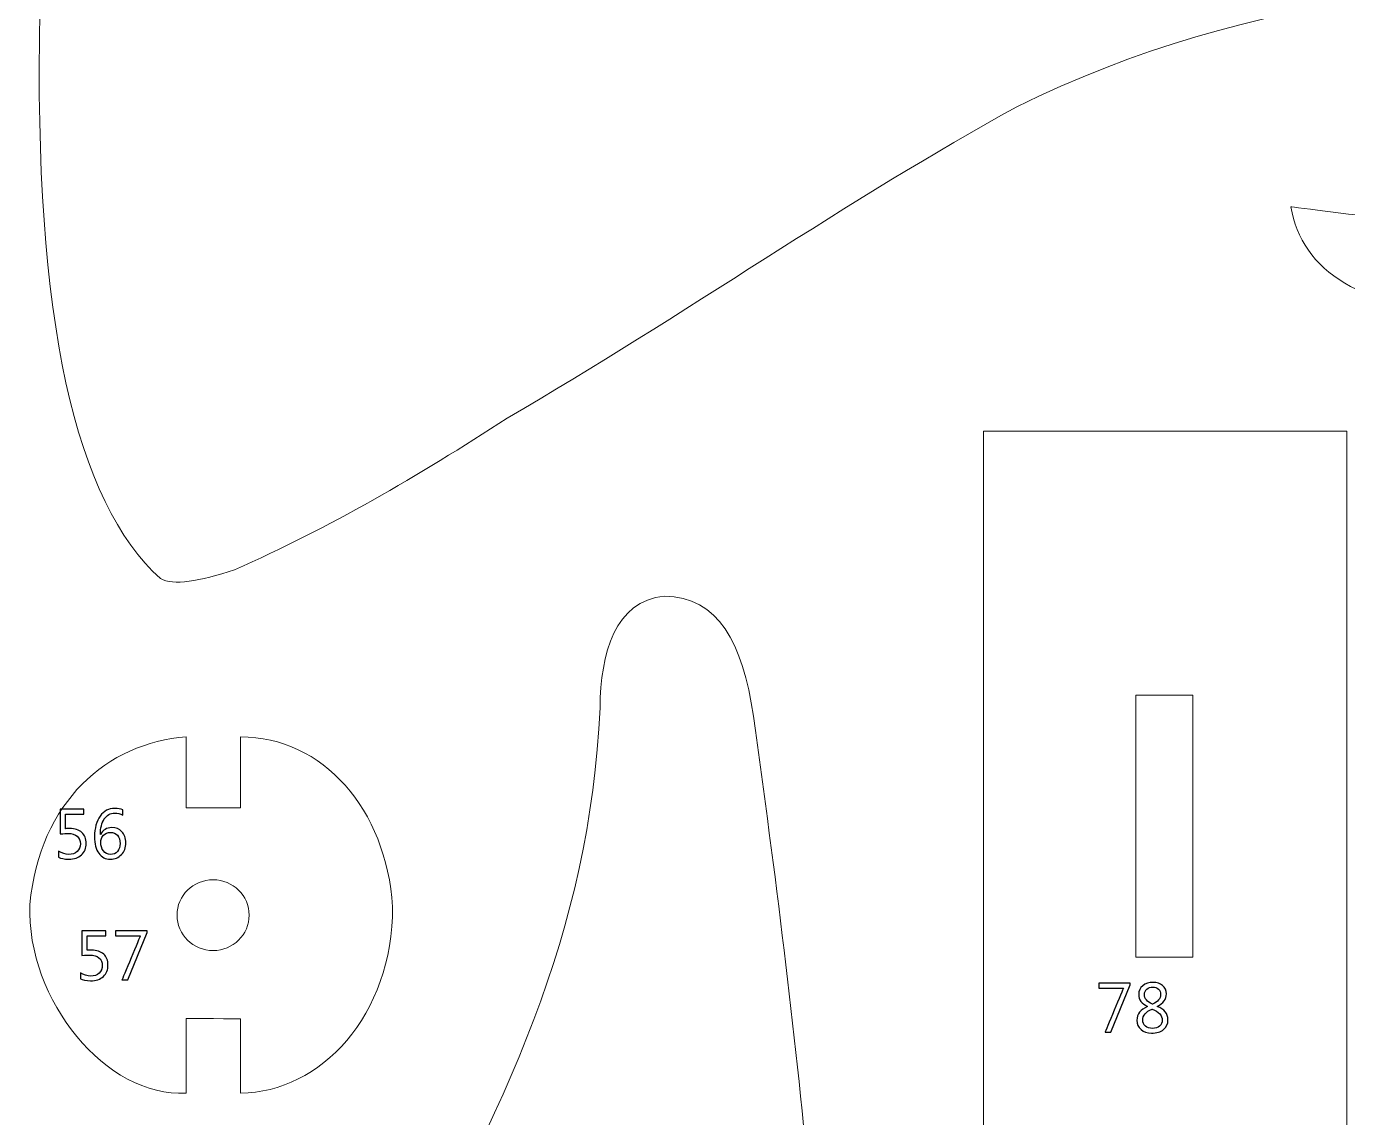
# Model space of a CAD drawing. Header units: centimetres. Extents: x -494 to 505, y -672 to 577.
# Drawn here: x -488.9 to -286.3, y 114.1 to 281.4 of the extents above; entities that cross this region are included whole.
import ezdxf

# ---------------------------------------------------------------- set-up
doc = ezdxf.new("R2010")
doc.units = ezdxf.units.CM
doc.header["$MEASUREMENT"] = 0
doc.layers.add('Camada 1', color=7, linetype='Continuous')
doc.layers.add('Camada 2', color=10, linetype='Continuous')

msp = doc.modelspace()

# ---------------------------------------------------------------- linework, layer by layer
at = {"layer": 'Camada 1', "lineweight": 9}
for points in [[(-342.13165, -23.380192), (-286.404558, -23.380192), (-286.404558, 219.357448), (-342.13165, 219.357448), (-342.13165, -23.380192)], [(-318.739774, 138.703304), (-310.027066, 138.703304), (-310.027066, 178.859688), (-318.739774, 178.859688), (-318.739774, 138.703304)]]:
    msp.add_lwpolyline(points, close=True, dxfattribs=at)
msp.add_ellipse((-460.282036, 145.14322), major_axis=(5.532882, 0), ratio=0.9803975577, dxfattribs=at)
for points, knots in [([(288.960814, 353.67214), (288.960814, 353.67214), (306.821586, 353.757484), (306.821586, 353.757484), (306.821586, 353.757484), (306.821586, 353.757484), (306.803806, 326.357488), (306.803806, 326.357488), (306.803806, 326.357488), (306.803806, 326.357488), (315.147198, 326.356472), (315.147198, 326.356472), (315.147198, 326.356472), (315.147198, 326.356472), (315.160914, 353.57562), (315.160914, 353.57562), (315.160914, 353.57562), (315.160914, 353.57562), (341.611458, 353.57562), (341.611458, 353.57562), (341.611458, 353.57562), (341.611458, 353.57562), (341.611458, 326.355964), (341.611458, 326.355964), (341.611458, 326.355964), (341.611458, 326.355964), (349.923862, 326.357996), (349.923862, 326.357996), (349.923862, 326.357996), (349.923862, 326.357996), (349.92691, 353.617276), (349.92691, 353.617276), (349.92691, 353.617276), (349.92691, 353.617276), (376.460766, 353.605592), (376.460766, 353.605592), (376.460766, 353.605592), (376.460766, 353.605592), (376.395234, 326.36714), (376.395234, 326.36714), (376.395234, 326.36714), (376.395234, 326.36714), (384.838194, 326.357488), (384.838194, 326.357488), (384.838194, 326.357488), (384.838194, 326.357488), (384.869182, 353.677728), (384.869182, 353.677728), (384.869182, 353.677728), (384.869182, 353.677728), (411.304994, 353.702112), (411.304994, 353.702112), (411.304994, 353.702112), (411.304994, 353.702112), (411.304994, 326.35952), (411.304994, 326.35952), (411.304994, 326.35952), (411.304994, 326.35952), (419.585902, 326.365108), (419.585902, 326.365108), (419.585902, 326.365108), (419.585902, 326.365108), (419.720522, 353.670108), (419.720522, 353.670108), (419.720522, 353.670108), (419.720522, 353.670108), (446.437766, 353.618292), (446.437766, 353.618292), (446.437766, 353.618292), (446.437766, 353.618292), (446.52311, 326.358504), (446.52311, 326.358504), (446.52311, 326.358504), (446.52311, 326.358504), (454.750678, 326.360536), (454.750678, 326.360536), (454.750678, 326.360536), (454.750678, 326.360536), (454.791826, 353.618292), (454.791826, 353.618292), (454.791826, 353.618292), (454.791826, 353.618292), (489.229146, 353.633024), (489.229146, 353.633024), (489.229146, 353.633024), (489.229146, 353.633024), (489.287566, 342.489536), (489.287566, 342.489536), (489.287566, 342.489536), (489.287566, 342.489536), (481.005134, 342.497156), (481.005134, 342.497156), (481.005134, 342.497156), (481.005134, 342.497156), (481.005642, 309.723028), (481.005642, 309.723028), (481.005642, 309.723028), (481.005642, 309.723028), (489.285534, 309.728616), (489.285534, 309.728616), (489.285534, 309.728616), (489.285534, 309.728616), (489.28401, 298.680632), (489.28401, 298.680632), (489.28401, 298.680632), (489.28401, 298.680632), (280.265378, 298.67606), (280.265378, 298.67606), (280.265378, 298.67606), (280.265378, 298.67606), (280.256742, 315.430408), (280.256742, 315.430408), (280.256742, 315.430408), (280.256742, 315.430408), (252.19279, 315.430408), (252.19279, 315.430408), (252.19279, 315.430408), (247.88749, 315.334904), (245.91899, 310.748172), (245.883938, 302.43526), (245.883938, 302.43526), (246.230902, 288.837116), (238.245142, 283.140404), (231.76103, 283.8704), (231.76103, 283.8704), (231.76103, 283.8704), (235.595922, 314.865512), (235.595922, 314.865512), (235.595922, 314.865512), (235.595922, 314.865512), (227.385626, 315.718444), (227.385626, 315.718444), (227.385626, 315.718444), (227.385626, 315.718444), (224.653602, 295.469056), (224.653602, 295.469056), (224.653602, 295.469056), (224.653602, 295.469056), (5.72135, 295.22674), (5.72135, 295.22674), (5.72135, 295.22674), (5.72135, 295.22674), (5.716778, 279.167844), (5.716778, 279.167844), (5.716778, 279.167844), (5.716778, 279.167844), (-2.628138, 279.165304), (-2.628138, 279.165304), (-2.628138, 279.165304), (-2.628138, 279.165304), (-2.98577, 224.0915), (-2.98577, 224.0915), (-2.98577, 224.0915), (-2.98577, 224.0915), (-88.789002, 214.483696), (-88.789002, 214.483696), (-88.789002, 214.483696), (-88.789002, 214.483696), (-160.134554, 214.52332), (-160.134554, 214.52332), (-160.134554, 214.52332), (-163.876482, 213.130384), (-165.443662, 209.995516), (-164.388038, 204.757528), (-164.388038, 204.757528), (-164.388038, 204.757528), (-161.889694, 196.939916), (-161.889694, 196.939916), (-161.889694, 196.939916), (-159.55137, 189.6237), (-158.882842, 185.430668), (-164.745162, 183.003444), (-164.745162, 183.003444), (-164.745162, 183.003444), (-175.274478, 179.070508), (-175.274478, 179.070508), (-175.274478, 179.070508), (-189.770766, 172.492416), (-191.904366, 158.459424), (-185.580274, 139.325096), (-185.580274, 139.325096), (-182.29707, 128.78308), (-186.260486, 121.438924), (-192.412366, 123.689364), (-192.412366, 123.689364), (-192.412366, 123.689364), (-261.359142, 146.906996), (-261.359142, 146.906996), (-261.359142, 146.906996), (-259.768086, 152.90292), (-257.854958, 158.898844), (-255.620774, 164.893752), (-255.620774, 164.893752), (-255.620774, 164.893752), (-235.993178, 156.483304), (-235.993178, 156.483304), (-235.993178, 156.483304), (-235.993178, 156.483304), (-233.24947, 164.39388), (-233.24947, 164.39388), (-233.24947, 164.39388), (-233.24947, 164.39388), (-252.959362, 172.804328), (-252.959362, 172.804328), (-252.959362, 172.804328), (-249.96013, 179.295044), (-246.799354, 185.623708), (-243.478558, 191.789812), (-243.478558, 191.789812), (-243.478558, 191.789812), (-223.85147, 181.048152), (-223.85147, 181.048152), (-223.85147, 181.048152), (-223.85147, 181.048152), (-219.526358, 188.126116), (-219.526358, 188.126116), (-219.526358, 188.126116), (-219.526358, 188.126116), (-238.904526, 198.951596), (-238.904526, 198.951596), (-238.904526, 198.951596), (-235.729018, 204.52842), (-232.421938, 209.843116), (-228.924866, 214.772748), (-228.924866, 214.772748), (-228.924866, 214.772748), (-210.96097, 202.698604), (-210.96097, 202.698604), (-210.96097, 202.698604), (-210.96097, 202.698604), (-206.469742, 209.526632), (-206.469742, 209.526632), (-206.469742, 209.526632), (-206.469742, 209.526632), (-224.18421, 221.600776), (-224.18421, 221.600776), (-224.18421, 221.600776), (-220.36151, 226.60102), (-216.750138, 231.702356), (-213.372446, 236.922564), (-213.372446, 236.922564), (-213.372446, 236.922564), (-194.826382, 225.348292), (-194.826382, 225.348292), (-194.826382, 225.348292), (-194.826382, 225.348292), (-191.25057, 232.592372), (-191.25057, 232.592372), (-191.25057, 232.592372), (-191.25057, 232.592372), (-209.380582, 244.333776), (-209.380582, 244.333776), (-209.380582, 244.333776), (-202.259946, 261.027672), (-207.195166, 274.737068), (-227.065078, 282.88488), (-227.065078, 282.88488), (-261.775194, 290.706048), (-301.116238, 286.78124), (-337.022694, 269.0622), (-337.022694, 269.0622), (-362.833158, 254.920496), (-388.11327, 237.066328), (-415.161222, 221.333568), (-415.161222, 221.333568), (-428.876714, 212.451696), (-442.468254, 204.489812), (-456.981306, 198.090028), (-456.981306, 198.090028), (-462.47939, 196.298312), (-466.306662, 195.61048), (-468.373206, 196.760592), (-468.373206, 196.760592), (-481.297234, 208.35874), (-487.891074, 236.208316), (-486.846118, 283.671264), (-486.846118, 283.671264), (-484.055166, 323.948552), (-477.369886, 350.249236), (-465.985606, 359.680256), (-465.985606, 359.680256), (-455.591418, 363.607604), (-416.449002, 364.2106), (-357.647494, 359.764076), (-357.647494, 359.764076), (-317.62573, 356.62108), (-277.81377, 352.853244), (-238.131858, 348.694756), (-238.131858, 348.694756), (-214.866474, 346.01658), (-195.551298, 366.45342), (-178.214274, 397.942308), (-178.214274, 397.942308), (-183.909462, 398.922748), (-187.93587, 403.347936), (-188.438282, 412.292292), (-188.438282, 412.292292), (-188.327538, 422.884092), (-183.723026, 428.164752), (-174.94631, 428.932848), (-174.94631, 428.932848), (-171.28617, 428.963836), (-167.626538, 428.92218), (-163.96843, 428.50308), (-163.96843, 428.50308), (-159.001206, 427.909736), (-156.690822, 430.099216), (-156.854398, 436.178452), (-156.854398, 436.178452), (-156.854398, 436.178452), (-156.778198, 448.203828), (-156.778198, 448.203828), (-156.778198, 448.203828), (-156.778198, 448.203828), (-147.700746, 448.20332), (-147.700746, 448.20332), (-147.700746, 448.20332), (-147.700746, 448.20332), (-147.697698, 465.516468), (-147.697698, 465.516468), (-147.697698, 465.516468), (-147.697698, 465.516468), (-132.459222, 465.506816), (-132.459222, 465.506816), (-132.459222, 465.506816), (-132.459222, 465.506816), (-117.536722, 483.837996), (-117.536722, 483.837996), (-117.536722, 483.837996), (-117.536722, 483.837996), (-45.491654, 483.825804), (-45.491654, 483.825804), (-45.491654, 483.825804), (-45.491654, 483.825804), (-45.47489, 454.015348), (-45.47489, 454.015348), (-45.47489, 454.015348), (-45.47489, 454.015348), (-36.796218, 454.018396), (-36.796218, 454.018396), (-36.796218, 454.018396), (-36.796218, 454.018396), (-36.920678, 434.287168), (-36.920678, 434.287168), (-36.920678, 434.287168), (-37.163502, 430.041812), (-40.062658, 428.173896), (-44.477686, 427.461172), (-44.477686, 427.461172), (-44.477686, 427.461172), (-58.86831, 427.45914), (-58.86831, 427.45914), (-58.86831, 427.45914), (-58.86831, 427.45914), (-58.872882, 414.921192), (-58.872882, 414.921192), (-58.872882, 414.921192), (-58.872882, 414.921192), (-43.79849, 414.921192), (-43.79849, 414.921192), (-43.79849, 414.921192), (-24.761698, 414.171384), (-13.673582, 411.255972), (-8.36295, 404.78964), (-8.36295, 404.78964), (-4.952238, 400.746468), (-2.86385, 396.261336), (-2.70891, 391.1346), (-2.70891, 391.1346), (-2.70891, 391.1346), (-2.534666, 366.474248), (-2.534666, 366.474248), (-2.534666, 366.474248), (-2.534666, 366.474248), (5.877814, 366.480344), (5.877814, 366.480344), (5.877814, 366.480344), (5.877814, 366.480344), (5.90169, 347.073728), (5.90169, 347.073728), (5.90169, 347.073728), (5.90169, 347.073728), (233.39171, 347.06814), (233.39171, 347.06814), (233.39171, 347.06814), (233.39171, 347.06814), (233.356658, 357.819452), (233.356658, 357.819452), (233.356658, 357.819452), (238.909098, 375.214388), (244.365526, 393.373356), (250.012962, 410.004768), (250.012962, 410.004768), (252.496066, 417.378896), (256.725674, 421.44188), (262.677402, 421.235124), (262.677402, 421.235124), (270.499078, 420.488872), (274.919186, 415.631376), (277.312882, 408.136344), (277.312882, 408.136344), (281.81935, 390.775952), (285.049722, 371.798088), (288.960814, 353.67214)], [0, 0, 0, 0, 0.0098039216, 0.0098039216, 0.0098039216, 0.0098039316, 0.0196078431, 0.0196078431, 0.0196078431, 0.0196078531, 0.0294117647, 0.0294117647, 0.0294117647, 0.0294117747, 0.0392156863, 0.0392156863, 0.0392156863, 0.0392156963, 0.0490196078, 0.0490196078, 0.0490196078, 0.0490196178, 0.0588235294, 0.0588235294, 0.0588235294, 0.0588235394, 0.068627451, 0.068627451, 0.068627451, 0.068627461, 0.0784313725, 0.0784313725, 0.0784313725, 0.0784313825, 0.0882352941, 0.0882352941, 0.0882352941, 0.0882353041, 0.0980392157, 0.0980392157, 0.0980392157, 0.0980392257, 0.1078431373, 0.1078431373, 0.1078431373, 0.1078431473, 0.1176470588, 0.1176470588, 0.1176470588, 0.1176470688, 0.1274509804, 0.1274509804, 0.1274509804, 0.1274509904, 0.137254902, 0.137254902, 0.137254902, 0.137254912, 0.1470588235, 0.1470588235, 0.1470588235, 0.1470588335, 0.1568627451, 0.1568627451, 0.1568627451, 0.1568627551, 0.1666666667, 0.1666666667, 0.1666666667, 0.1666666767, 0.1764705882, 0.1764705882, 0.1764705882, 0.1764705982, 0.1862745098, 0.1862745098, 0.1862745098, 0.1862745198, 0.1960784314, 0.1960784314, 0.1960784314, 0.1960784414, 0.2058823529, 0.2058823529, 0.2058823529, 0.2058823629, 0.2156862745, 0.2156862745, 0.2156862745, 0.2156862845, 0.2254901961, 0.2254901961, 0.2254901961, 0.2254902061, 0.2352941176, 0.2352941176, 0.2352941176, 0.2352941276, 0.2450980392, 0.2450980392, 0.2450980392, 0.2450980492, 0.2549019608, 0.2549019608, 0.2549019608, 0.2549019708, 0.2647058824, 0.2647058824, 0.2647058824, 0.2647058924, 0.2745098039, 0.2745098039, 0.2745098039, 0.2745098139, 0.2843137255, 0.2843137255, 0.2843137255, 0.2843137355, 0.2941176471, 0.2941176471, 0.2941176471, 0.2941176571, 0.3039215686, 0.3039215686, 0.3039215686, 0.3039215786, 0.3137254902, 0.3137254902, 0.3137254902, 0.3137255002, 0.3235294118, 0.3235294118, 0.3235294118, 0.3235294218, 0.3333333333, 0.3333333333, 0.3333333333, 0.3333333433, 0.3431372549, 0.3431372549, 0.3431372549, 0.3431372649, 0.3529411765, 0.3529411765, 0.3529411765, 0.3529411865, 0.362745098, 0.362745098, 0.362745098, 0.362745108, 0.3725490196, 0.3725490196, 0.3725490196, 0.3725490296, 0.3823529412, 0.3823529412, 0.3823529412, 0.3823529512, 0.3921568627, 0.3921568627, 0.3921568627, 0.3921568727, 0.4019607843, 0.4019607843, 0.4019607843, 0.4019607943, 0.4117647059, 0.4117647059, 0.4117647059, 0.4117647159, 0.4215686275, 0.4215686275, 0.4215686275, 0.4215686375, 0.431372549, 0.431372549, 0.431372549, 0.431372559, 0.4411764706, 0.4411764706, 0.4411764706, 0.4411764806, 0.4509803922, 0.4509803922, 0.4509803922, 0.4509804022, 0.4607843137, 0.4607843137, 0.4607843137, 0.4607843237, 0.4705882353, 0.4705882353, 0.4705882353, 0.4705882453, 0.4803921569, 0.4803921569, 0.4803921569, 0.4803921669, 0.4901960784, 0.4901960784, 0.4901960784, 0.4901960884, 0.5, 0.5, 0.5, 0.50000001, 0.5098039216, 0.5098039216, 0.5098039216, 0.5098039316, 0.5196078431, 0.5196078431, 0.5196078431, 0.5196078531, 0.5294117647, 0.5294117647, 0.5294117647, 0.5294117747, 0.5392156863, 0.5392156863, 0.5392156863, 0.5392156963, 0.5490196078, 0.5490196078, 0.5490196078, 0.5490196178, 0.5588235294, 0.5588235294, 0.5588235294, 0.5588235394, 0.568627451, 0.568627451, 0.568627451, 0.568627461, 0.5784313725, 0.5784313725, 0.5784313725, 0.5784313825, 0.5882352941, 0.5882352941, 0.5882352941, 0.5882353041, 0.5980392157, 0.5980392157, 0.5980392157, 0.5980392257, 0.6078431373, 0.6078431373, 0.6078431373, 0.6078431473, 0.6176470588, 0.6176470588, 0.6176470588, 0.6176470688, 0.6274509804, 0.6274509804, 0.6274509804, 0.6274509904, 0.637254902, 0.637254902, 0.637254902, 0.637254912, 0.6470588235, 0.6470588235, 0.6470588235, 0.6470588335, 0.6568627451, 0.6568627451, 0.6568627451, 0.6568627551, 0.6666666667, 0.6666666667, 0.6666666667, 0.6666666767, 0.6764705882, 0.6764705882, 0.6764705882, 0.6764705982, 0.6862745098, 0.6862745098, 0.6862745098, 0.6862745198, 0.6960784314, 0.6960784314, 0.6960784314, 0.6960784414, 0.7058823529, 0.7058823529, 0.7058823529, 0.7058823629, 0.7156862745, 0.7156862745, 0.7156862745, 0.7156862845, 0.7254901961, 0.7254901961, 0.7254901961, 0.7254902061, 0.7352941176, 0.7352941176, 0.7352941176, 0.7352941276, 0.7450980392, 0.7450980392, 0.7450980392, 0.7450980492, 0.7549019608, 0.7549019608, 0.7549019608, 0.7549019708, 0.7647058824, 0.7647058824, 0.7647058824, 0.7647058924, 0.7745098039, 0.7745098039, 0.7745098039, 0.7745098139, 0.7843137255, 0.7843137255, 0.7843137255, 0.7843137355, 0.7941176471, 0.7941176471, 0.7941176471, 0.7941176571, 0.8039215686, 0.8039215686, 0.8039215686, 0.8039215786, 0.8137254902, 0.8137254902, 0.8137254902, 0.8137255002, 0.8235294118, 0.8235294118, 0.8235294118, 0.8235294218, 0.8333333333, 0.8333333333, 0.8333333333, 0.8333333433, 0.8431372549, 0.8431372549, 0.8431372549, 0.8431372649, 0.8529411765, 0.8529411765, 0.8529411765, 0.8529411865, 0.862745098, 0.862745098, 0.862745098, 0.862745108, 0.8725490196, 0.8725490196, 0.8725490196, 0.8725490296, 0.8823529412, 0.8823529412, 0.8823529412, 0.8823529512, 0.8921568627, 0.8921568627, 0.8921568627, 0.8921568727, 0.9019607843, 0.9019607843, 0.9019607843, 0.9019607943, 0.9117647059, 0.9117647059, 0.9117647059, 0.9117647159, 0.9215686275, 0.9215686275, 0.9215686275, 0.9215686375, 0.931372549, 0.931372549, 0.931372549, 0.931372559, 0.9411764706, 0.9411764706, 0.9411764706, 0.9411764806, 0.9509803922, 0.9509803922, 0.9509803922, 0.9509804022, 0.9607843137, 0.9607843137, 0.9607843137, 0.9607843237, 0.9705882353, 0.9705882353, 0.9705882353, 0.9705882453, 0.9803921569, 0.9803921569, 0.9803921569, 0.9803921669, 1, 1, 1, 1]), ([(-281.922474, 266.33932), (-281.922474, 266.33932), (-271.083278, 266.33678), (-271.083278, 266.33678), (-271.083278, 266.33678), (-271.083278, 266.33678), (-271.10817, 252.309376), (-271.10817, 252.309376), (-271.10817, 252.309376), (-271.10817, 252.309376), (-263.14273, 252.312932), (-263.14273, 252.312932), (-263.14273, 252.312932), (-263.14273, 252.312932), (-263.07161, 266.333224), (-263.07161, 266.333224), (-263.07161, 266.333224), (-263.07161, 266.333224), (-252.103382, 266.338304), (-252.103382, 266.338304), (-252.103382, 266.338304), (-252.103382, 266.338304), (-252.10135, 252.24232), (-252.10135, 252.24232), (-252.10135, 252.24232), (-252.10135, 252.24232), (-239.156494, 253.676404), (-239.156494, 253.676404), (-239.156494, 253.676404), (-241.156998, 243.630196), (-249.897646, 238.538512), (-266.517374, 237.447836), (-266.517374, 237.447836), (-284.127702, 237.772448), (-293.293546, 243.907564), (-294.987726, 253.744476), (-294.987726, 253.744476), (-294.987726, 253.744476), (-282.026106, 252.097032), (-282.026106, 252.097032), (-282.026106, 252.097032), (-282.026106, 252.097032), (-281.922474, 266.33932), (-281.922474, 266.33932)], [0, 0, 0, 0, 0.0833333333, 0.0833333333, 0.0833333333, 0.0833333433, 0.1666666667, 0.1666666667, 0.1666666667, 0.1666666767, 0.25, 0.25, 0.25, 0.25000001, 0.3333333333, 0.3333333333, 0.3333333333, 0.3333333433, 0.4166666667, 0.4166666667, 0.4166666667, 0.4166666767, 0.5, 0.5, 0.5, 0.50000001, 0.5833333333, 0.5833333333, 0.5833333333, 0.5833333433, 0.6666666667, 0.6666666667, 0.6666666667, 0.6666666767, 0.75, 0.75, 0.75, 0.75000001, 0.8333333333, 0.8333333333, 0.8333333333, 0.8333333433, 1, 1, 1, 1]), ([(-375.038874, -18.126456), (-366.879886, -11.270996), (-364.130844, 7.17677), (-364.243366, 32.010096), (-364.243366, 32.010096), (-365.637064, 80.15351), (-370.674646, 127.775208), (-377.417838, 175.67021), (-377.417838, 175.67021), (-379.074426, 186.823858), (-382.767332, 193.991484), (-391.100056, 194.059302), (-391.100056, 194.059302), (-398.60855, 193.300096), (-400.861022, 185.308748), (-400.937984, 176.91608), (-400.937984, 176.91608), (-402.53666, 142.439644), (-415.26714, 115.7732), (-434.32476, 81.664302), (-434.32476, 81.664302), (-450.6468, 50.915316), (-476.623634, 19.492722), (-486.78719, -6.661404), (-486.78719, -6.661404), (-486.78719, -6.661404), (-488.035092, -11.559794), (-488.035092, -11.559794), (-488.035092, -11.559794), (-488.789472, -15.55496), (-488.239562, -18.569686), (-485.650286, -18.614898), (-485.650286, -18.614898), (-455.035666, -27.2034), (-398.055338, -23.353268), (-375.038874, -18.126456)], [0, 0, 0, 0, 0.1, 0.1, 0.1, 0.10000001, 0.2, 0.2, 0.2, 0.20000001, 0.3, 0.3, 0.3, 0.30000001, 0.4, 0.4, 0.4, 0.40000001, 0.5, 0.5, 0.5, 0.50000001, 0.6, 0.6, 0.6, 0.60000001, 0.7, 0.7, 0.7, 0.70000001, 0.8, 0.8, 0.8, 0.80000001, 1, 1, 1, 1]), ([(-464.415378, 172.478192), (-464.415378, 172.478192), (-464.424522, 161.58718), (-464.424522, 161.58718), (-464.424522, 161.58718), (-464.424522, 161.58718), (-456.067922, 161.585656), (-456.067922, 161.585656), (-456.067922, 161.585656), (-456.067922, 161.585656), (-456.058778, 172.486828), (-456.058778, 172.486828), (-456.058778, 172.486828), (-443.448186, 172.434504), (-433.714398, 161.42716), (-432.758342, 146.439128), (-432.758342, 146.439128), (-432.679094, 129.800096), (-443.804294, 117.967252), (-456.069954, 117.846348), (-456.069954, 117.846348), (-456.069954, 117.846348), (-456.067414, 129.270252), (-456.067414, 129.270252), (-456.067414, 129.270252), (-456.067414, 129.270252), (-464.420458, 129.274316), (-464.420458, 129.274316), (-464.420458, 129.274316), (-464.420458, 129.274316), (-464.424014, 117.857016), (-464.424014, 117.857016), (-464.424014, 117.857016), (-476.656146, 117.196616), (-488.915202, 131.994148), (-488.386374, 146.791172), (-488.386374, 146.791172), (-486.892346, 162.597592), (-476.49003, 171.564808), (-464.415378, 172.478192)], [0, 0, 0, 0, 0.0909090909, 0.0909090909, 0.0909090909, 0.0909091009, 0.1818181818, 0.1818181818, 0.1818181818, 0.1818181918, 0.2727272727, 0.2727272727, 0.2727272727, 0.2727272827, 0.3636363636, 0.3636363636, 0.3636363636, 0.3636363736, 0.4545454545, 0.4545454545, 0.4545454545, 0.4545454645, 0.5454545455, 0.5454545455, 0.5454545455, 0.5454545555, 0.6363636364, 0.6363636364, 0.6363636364, 0.6363636464, 0.7272727273, 0.7272727273, 0.7272727273, 0.7272727373, 0.8181818182, 0.8181818182, 0.8181818182, 0.8181818282, 1, 1, 1, 1])]:
    msp.add_open_spline(points, degree=3, knots=knots, dxfattribs=at)
at = {"layer": 'Camada 2'}
for points, knots in [([(-483.977696, 154.036776), (-483.977696, 154.036776), (-483.977696, 154.950668), (-483.977696, 154.950668), (-483.977696, 154.950668), (-483.463346, 154.613864), (-482.940106, 154.445208), (-482.407976, 154.445208), (-482.407976, 154.445208), (-481.875592, 154.445208), (-481.447348, 154.59583), (-481.121212, 154.89682), (-481.121212, 154.89682), (-480.7966, 155.196286), (-480.633532, 155.595828), (-480.633532, 156.092398), (-480.633532, 156.092398), (-480.633532, 156.585158), (-480.80041, 156.970476), (-481.13188, 157.24632), (-481.13188, 157.24632), (-481.465128, 157.522418), (-481.940108, 157.66034), (-482.560122, 157.66034), (-482.560122, 157.66034), (-482.769926, 157.66034), (-483.164134, 157.639004), (-483.741222, 157.597602), (-483.741222, 157.597602), (-483.741222, 157.597602), (-483.741222, 161.380932), (-483.741222, 161.380932), (-483.741222, 161.380932), (-483.741222, 161.380932), (-480.096068, 161.380932), (-480.096068, 161.380932), (-480.096068, 161.380932), (-480.096068, 161.380932), (-480.096068, 160.60674), (-480.096068, 160.60674), (-480.096068, 160.60674), (-480.096068, 160.60674), (-482.924104, 160.60674), (-482.924104, 160.60674), (-482.924104, 160.60674), (-482.924104, 160.60674), (-482.924104, 158.391606), (-482.924104, 158.391606), (-482.924104, 158.391606), (-482.69271, 158.40583), (-482.479604, 158.413196), (-482.2825, 158.413196), (-482.2825, 158.413196), (-481.477828, 158.413196), (-480.854004, 158.210504), (-480.413314, 157.807406), (-480.413314, 157.807406), (-479.97237, 157.404054), (-479.751898, 156.850334), (-479.751898, 156.14777), (-479.751898, 156.14777), (-479.751898, 155.420314), (-479.988372, 154.834082), (-480.463352, 154.391614), (-480.463352, 154.391614), (-480.938332, 153.947114), (-481.590604, 153.724864), (-482.416866, 153.724864), (-482.416866, 153.724864), (-483.113842, 153.724864), (-483.63378, 153.82875), (-483.977696, 154.036776)], [0, 0, 0, 0, 0.0526315789, 0.0526315789, 0.0526315789, 0.0526315889, 0.1052631579, 0.1052631579, 0.1052631579, 0.1052631679, 0.1578947368, 0.1578947368, 0.1578947368, 0.1578947468, 0.2105263158, 0.2105263158, 0.2105263158, 0.2105263258, 0.2631578947, 0.2631578947, 0.2631578947, 0.2631579047, 0.3157894737, 0.3157894737, 0.3157894737, 0.3157894837, 0.3684210526, 0.3684210526, 0.3684210526, 0.3684210626, 0.4210526316, 0.4210526316, 0.4210526316, 0.4210526416, 0.4736842105, 0.4736842105, 0.4736842105, 0.4736842205, 0.5263157895, 0.5263157895, 0.5263157895, 0.5263157995, 0.5789473684, 0.5789473684, 0.5789473684, 0.5789473784, 0.6315789474, 0.6315789474, 0.6315789474, 0.6315789574, 0.6842105263, 0.6842105263, 0.6842105263, 0.6842105363, 0.7368421053, 0.7368421053, 0.7368421053, 0.7368421153, 0.7894736842, 0.7894736842, 0.7894736842, 0.7894736942, 0.8421052632, 0.8421052632, 0.8421052632, 0.8421052732, 0.8947368421, 0.8947368421, 0.8947368421, 0.8947368521, 1, 1, 1, 1]), ([(-474.139006, 161.294826), (-474.139006, 161.294826), (-474.139006, 160.479486), (-474.139006, 160.479486), (-474.139006, 160.479486), (-474.52788, 160.678368), (-474.936312, 160.778698), (-475.366588, 160.778698), (-475.366588, 160.778698), (-476.033338, 160.778698), (-476.567246, 160.481264), (-476.96882, 159.886142), (-476.96882, 159.886142), (-477.368362, 159.291274), (-477.569022, 158.493714), (-477.569022, 157.495494), (-477.569022, 157.495494), (-477.569022, 157.495494), (-477.547686, 157.495494), (-477.547686, 157.495494), (-477.547686, 157.495494), (-477.198182, 158.206948), (-476.62465, 158.563564), (-475.82709, 158.563564), (-475.82709, 158.563564), (-475.169484, 158.563564), (-474.648022, 158.352236), (-474.258894, 157.931104), (-474.258894, 157.931104), (-473.87002, 157.508194), (-473.676472, 156.943552), (-473.676472, 156.235654), (-473.676472, 156.235654), (-473.676472, 155.497276), (-473.898722, 154.893264), (-474.343222, 154.42565), (-474.343222, 154.42565), (-474.787722, 153.957782), (-475.35211, 153.724864), (-476.036894, 153.724864), (-476.036894, 153.724864), (-476.793052, 153.724864), (-477.386396, 154.025854), (-477.816418, 154.628088), (-477.816418, 154.628088), (-478.24644, 155.230322), (-478.461578, 156.076142), (-478.461578, 157.165802), (-478.461578, 157.165802), (-478.461578, 158.486602), (-478.180146, 159.540448), (-477.617536, 160.327086), (-477.617536, 160.327086), (-477.054672, 161.115756), (-476.31096, 161.509964), (-475.387924, 161.509964), (-475.387924, 161.509964), (-474.862906, 161.509964), (-474.447108, 161.438336), (-474.139006, 161.294826)], [0, 0, 0, 0, 0.0625, 0.0625, 0.0625, 0.06250001, 0.125, 0.125, 0.125, 0.12500001, 0.1875, 0.1875, 0.1875, 0.18750001, 0.25, 0.25, 0.25, 0.25000001, 0.3125, 0.3125, 0.3125, 0.31250001, 0.375, 0.375, 0.375, 0.37500001, 0.4375, 0.4375, 0.4375, 0.43750001, 0.5, 0.5, 0.5, 0.50000001, 0.5625, 0.5625, 0.5625, 0.56250001, 0.625, 0.625, 0.625, 0.62500001, 0.6875, 0.6875, 0.6875, 0.68750001, 0.75, 0.75, 0.75, 0.75000001, 0.8125, 0.8125, 0.8125, 0.81250001, 0.875, 0.875, 0.875, 0.87500001, 1, 1, 1, 1]), ([(-476.01886, 157.832552), (-476.46336, 157.832552), (-476.823532, 157.68193), (-477.09963, 157.38094), (-477.09963, 157.38094), (-477.377252, 157.077918), (-477.515428, 156.72308), (-477.515428, 156.312616), (-477.515428, 156.312616), (-477.515428, 155.796488), (-477.377252, 155.357576), (-477.103186, 154.991816), (-477.103186, 154.991816), (-476.828866, 154.628088), (-476.46336, 154.445208), (-476.008192, 154.445208), (-476.008192, 154.445208), (-475.57436, 154.445208), (-475.223078, 154.60472), (-474.957902, 154.921966), (-474.957902, 154.921966), (-474.690948, 155.239212), (-474.55836, 155.640532), (-474.55836, 156.128212), (-474.55836, 156.128212), (-474.55836, 156.66212), (-474.685614, 157.077918), (-474.9419, 157.38094), (-474.9419, 157.38094), (-475.198186, 157.68193), (-475.55658, 157.832552), (-476.01886, 157.832552)], [0, 0, 0, 0, 0.1111111111, 0.1111111111, 0.1111111111, 0.1111111211, 0.2222222222, 0.2222222222, 0.2222222222, 0.2222222322, 0.3333333333, 0.3333333333, 0.3333333333, 0.3333333433, 0.4444444444, 0.4444444444, 0.4444444444, 0.4444444544, 0.5555555556, 0.5555555556, 0.5555555556, 0.5555555656, 0.6666666667, 0.6666666667, 0.6666666667, 0.6666666767, 0.7777777778, 0.7777777778, 0.7777777778, 0.7777777878, 1, 1, 1, 1]), ([(-480.6315, 135.393684), (-480.6315, 135.393684), (-480.6315, 136.307576), (-480.6315, 136.307576), (-480.6315, 136.307576), (-480.11715, 135.970772), (-479.59391, 135.802116), (-479.06178, 135.802116), (-479.06178, 135.802116), (-478.529396, 135.802116), (-478.101152, 135.952738), (-477.775016, 136.253728), (-477.775016, 136.253728), (-477.450404, 136.553194), (-477.287336, 136.952736), (-477.287336, 137.449306), (-477.287336, 137.449306), (-477.287336, 137.942066), (-477.454214, 138.327384), (-477.785684, 138.603228), (-477.785684, 138.603228), (-478.118932, 138.879326), (-478.593912, 139.017248), (-479.213926, 139.017248), (-479.213926, 139.017248), (-479.42373, 139.017248), (-479.817938, 138.995912), (-480.395026, 138.95451), (-480.395026, 138.95451), (-480.395026, 138.95451), (-480.395026, 142.73784), (-480.395026, 142.73784), (-480.395026, 142.73784), (-480.395026, 142.73784), (-476.749872, 142.73784), (-476.749872, 142.73784), (-476.749872, 142.73784), (-476.749872, 142.73784), (-476.749872, 141.963648), (-476.749872, 141.963648), (-476.749872, 141.963648), (-476.749872, 141.963648), (-479.577908, 141.963648), (-479.577908, 141.963648), (-479.577908, 141.963648), (-479.577908, 141.963648), (-479.577908, 139.748514), (-479.577908, 139.748514), (-479.577908, 139.748514), (-479.346514, 139.762738), (-479.133408, 139.770104), (-478.936304, 139.770104), (-478.936304, 139.770104), (-478.131632, 139.770104), (-477.507808, 139.567412), (-477.067118, 139.164314), (-477.067118, 139.164314), (-476.626174, 138.760962), (-476.405702, 138.207242), (-476.405702, 137.504678), (-476.405702, 137.504678), (-476.405702, 136.777222), (-476.642176, 136.19099), (-477.117156, 135.748522), (-477.117156, 135.748522), (-477.592136, 135.304022), (-478.244408, 135.081772), (-479.07067, 135.081772), (-479.07067, 135.081772), (-479.767646, 135.081772), (-480.287584, 135.185658), (-480.6315, 135.393684)], [0, 0, 0, 0, 0.0526315789, 0.0526315789, 0.0526315789, 0.0526315889, 0.1052631579, 0.1052631579, 0.1052631579, 0.1052631679, 0.1578947368, 0.1578947368, 0.1578947368, 0.1578947468, 0.2105263158, 0.2105263158, 0.2105263158, 0.2105263258, 0.2631578947, 0.2631578947, 0.2631578947, 0.2631579047, 0.3157894737, 0.3157894737, 0.3157894737, 0.3157894837, 0.3684210526, 0.3684210526, 0.3684210526, 0.3684210626, 0.4210526316, 0.4210526316, 0.4210526316, 0.4210526416, 0.4736842105, 0.4736842105, 0.4736842105, 0.4736842205, 0.5263157895, 0.5263157895, 0.5263157895, 0.5263157995, 0.5789473684, 0.5789473684, 0.5789473684, 0.5789473784, 0.6315789474, 0.6315789474, 0.6315789474, 0.6315789574, 0.6842105263, 0.6842105263, 0.6842105263, 0.6842105363, 0.7368421053, 0.7368421053, 0.7368421053, 0.7368421153, 0.7894736842, 0.7894736842, 0.7894736842, 0.7894736942, 0.8421052632, 0.8421052632, 0.8421052632, 0.8421052732, 0.8947368421, 0.8947368421, 0.8947368421, 0.8947368521, 1, 1, 1, 1]), ([(-470.394792, 142.467076), (-470.394792, 142.467076), (-473.37345, 135.210804), (-473.37345, 135.210804), (-473.37345, 135.210804), (-473.37345, 135.210804), (-474.266006, 135.210804), (-474.266006, 135.210804), (-474.266006, 135.210804), (-474.266006, 135.210804), (-471.448638, 141.963648), (-471.448638, 141.963648), (-471.448638, 141.963648), (-471.448638, 141.963648), (-475.244414, 141.963648), (-475.244414, 141.963648), (-475.244414, 141.963648), (-475.244414, 141.963648), (-475.244414, 142.73784), (-475.244414, 142.73784), (-475.244414, 142.73784), (-475.244414, 142.73784), (-470.394792, 142.73784), (-470.394792, 142.73784), (-470.394792, 142.73784), (-470.394792, 142.73784), (-470.394792, 142.467076), (-470.394792, 142.467076)], [0, 0, 0, 0, 0.125, 0.125, 0.125, 0.12500001, 0.25, 0.25, 0.25, 0.25000001, 0.375, 0.375, 0.375, 0.37500001, 0.5, 0.5, 0.5, 0.50000001, 0.625, 0.625, 0.625, 0.62500001, 0.75, 0.75, 0.75, 0.75000001, 1, 1, 1, 1]), ([(-319.606676, 134.439152), (-319.606676, 134.439152), (-322.585334, 127.18288), (-322.585334, 127.18288), (-322.585334, 127.18288), (-322.585334, 127.18288), (-323.47789, 127.18288), (-323.47789, 127.18288), (-323.47789, 127.18288), (-323.47789, 127.18288), (-320.660522, 133.935724), (-320.660522, 133.935724), (-320.660522, 133.935724), (-320.660522, 133.935724), (-324.456298, 133.935724), (-324.456298, 133.935724), (-324.456298, 133.935724), (-324.456298, 133.935724), (-324.456298, 134.709916), (-324.456298, 134.709916), (-324.456298, 134.709916), (-324.456298, 134.709916), (-319.606676, 134.709916), (-319.606676, 134.709916), (-319.606676, 134.709916), (-319.606676, 134.709916), (-319.606676, 134.439152), (-319.606676, 134.439152)], [0, 0, 0, 0, 0.125, 0.125, 0.125, 0.12500001, 0.25, 0.25, 0.25, 0.25000001, 0.375, 0.375, 0.375, 0.37500001, 0.5, 0.5, 0.5, 0.50000001, 0.625, 0.625, 0.625, 0.62500001, 0.75, 0.75, 0.75, 0.75000001, 1, 1, 1, 1]), ([(-316.96152, 131.129278), (-316.96152, 131.129278), (-316.96152, 131.150614), (-316.96152, 131.150614), (-316.96152, 131.150614), (-317.864744, 131.569968), (-318.316356, 132.179314), (-318.316356, 132.978652), (-318.316356, 132.978652), (-318.316356, 133.521704), (-318.110362, 133.967982), (-317.696342, 134.315708), (-317.696342, 134.315708), (-317.282322, 134.664958), (-316.750192, 134.838948), (-316.097666, 134.838948), (-316.097666, 134.838948), (-315.50991, 134.838948), (-315.02604, 134.67588), (-314.647834, 134.349744), (-314.647834, 134.349744), (-314.269882, 134.023354), (-314.07989, 133.606032), (-314.07989, 133.095238), (-314.07989, 133.095238), (-314.07989, 132.260086), (-314.545726, 131.613148), (-315.477652, 131.150614), (-315.477652, 131.150614), (-315.477652, 131.150614), (-315.477652, 131.129278), (-315.477652, 131.129278), (-315.477652, 131.129278), (-314.38088, 130.736594), (-313.832494, 130.057398), (-313.832494, 129.091436), (-313.832494, 129.091436), (-313.832494, 128.467866), (-314.056522, 127.973328), (-314.504578, 127.60579), (-314.504578, 127.60579), (-314.950856, 127.238506), (-315.574426, 127.053848), (-316.371986, 127.053848), (-316.371986, 127.053848), (-317.015368, 127.053848), (-317.543942, 127.236728), (-317.961518, 127.600456), (-317.961518, 127.600456), (-318.377316, 127.964184), (-318.585342, 128.437386), (-318.585342, 129.01803), (-318.585342, 129.01803), (-318.585342, 129.983992), (-318.044068, 130.688334), (-316.96152, 131.129278)], [0, 0, 0, 0, 0.0666666667, 0.0666666667, 0.0666666667, 0.0666666767, 0.1333333333, 0.1333333333, 0.1333333333, 0.1333333433, 0.2, 0.2, 0.2, 0.20000001, 0.2666666667, 0.2666666667, 0.2666666667, 0.2666666767, 0.3333333333, 0.3333333333, 0.3333333333, 0.3333333433, 0.4, 0.4, 0.4, 0.40000001, 0.4666666667, 0.4666666667, 0.4666666667, 0.4666666767, 0.5333333333, 0.5333333333, 0.5333333333, 0.5333333433, 0.6, 0.6, 0.6, 0.60000001, 0.6666666667, 0.6666666667, 0.6666666667, 0.6666666767, 0.7333333333, 0.7333333333, 0.7333333333, 0.7333333433, 0.8, 0.8, 0.8, 0.80000001, 0.8666666667, 0.8666666667, 0.8666666667, 0.8666666767, 1, 1, 1, 1]), ([(-314.961524, 132.987542), (-314.961524, 133.335268), (-315.070744, 133.60781), (-315.28766, 133.80847), (-315.28766, 133.80847), (-315.504576, 134.007352), (-315.80201, 134.107682), (-316.17666, 134.107682), (-316.17666, 134.107682), (-316.527942, 134.107682), (-316.825376, 134.003796), (-317.069216, 133.793992), (-317.069216, 133.793992), (-317.312802, 133.58622), (-317.434722, 133.321044), (-317.434722, 132.998464), (-317.434722, 132.998464), (-317.434722, 132.342382), (-317.026036, 131.849622), (-316.208918, 131.516374), (-316.208918, 131.516374), (-315.377322, 131.86029), (-314.961524, 132.349494), (-314.961524, 132.987542)], [0, 0, 0, 0, 0.1428571429, 0.1428571429, 0.1428571429, 0.1428571529, 0.2857142857, 0.2857142857, 0.2857142857, 0.2857142957, 0.4285714286, 0.4285714286, 0.4285714286, 0.4285714386, 0.5714285714, 0.5714285714, 0.5714285714, 0.5714285814, 0.7142857143, 0.7142857143, 0.7142857143, 0.7142857243, 1, 1, 1, 1]), ([(-316.266322, 130.720592), (-317.224918, 130.33883), (-317.703454, 129.783332), (-317.703454, 129.0574), (-317.703454, 129.0574), (-317.703454, 128.683004), (-317.563754, 128.374648), (-317.285878, 128.134618), (-317.285878, 128.134618), (-317.008256, 127.894334), (-316.642496, 127.774192), (-316.187328, 127.774192), (-316.187328, 127.774192), (-315.75375, 127.774192), (-315.40069, 127.892556), (-315.12637, 128.12903), (-315.12637, 128.12903), (-314.852304, 128.365758), (-314.714128, 128.66497), (-314.714128, 129.02692), (-314.714128, 129.02692), (-314.714128, 129.783332), (-315.232034, 130.349498), (-316.266322, 130.720592)], [0, 0, 0, 0, 0.1428571429, 0.1428571429, 0.1428571429, 0.1428571529, 0.2857142857, 0.2857142857, 0.2857142857, 0.2857142957, 0.4285714286, 0.4285714286, 0.4285714286, 0.4285714386, 0.5714285714, 0.5714285714, 0.5714285714, 0.5714285814, 0.7142857143, 0.7142857143, 0.7142857143, 0.7142857243, 1, 1, 1, 1])]:
    msp.add_open_spline(points, degree=3, knots=knots, dxfattribs=at)
at = {"layer": 'Camada 2', "lineweight": 9}
for points, knots in [([(-483.977696, 154.036776), (-483.977696, 154.036776), (-483.977696, 154.950668), (-483.977696, 154.950668), (-483.977696, 154.950668), (-483.463346, 154.613864), (-482.940106, 154.445208), (-482.407976, 154.445208), (-482.407976, 154.445208), (-481.875592, 154.445208), (-481.447348, 154.59583), (-481.121212, 154.89682), (-481.121212, 154.89682), (-480.7966, 155.196286), (-480.633532, 155.595828), (-480.633532, 156.092398), (-480.633532, 156.092398), (-480.633532, 156.585158), (-480.80041, 156.970476), (-481.13188, 157.24632), (-481.13188, 157.24632), (-481.465128, 157.522418), (-481.940108, 157.66034), (-482.560122, 157.66034), (-482.560122, 157.66034), (-482.769926, 157.66034), (-483.164134, 157.639004), (-483.741222, 157.597602), (-483.741222, 157.597602), (-483.741222, 157.597602), (-483.741222, 161.380932), (-483.741222, 161.380932), (-483.741222, 161.380932), (-483.741222, 161.380932), (-480.096068, 161.380932), (-480.096068, 161.380932), (-480.096068, 161.380932), (-480.096068, 161.380932), (-480.096068, 160.60674), (-480.096068, 160.60674), (-480.096068, 160.60674), (-480.096068, 160.60674), (-482.924104, 160.60674), (-482.924104, 160.60674), (-482.924104, 160.60674), (-482.924104, 160.60674), (-482.924104, 158.391606), (-482.924104, 158.391606), (-482.924104, 158.391606), (-482.69271, 158.40583), (-482.479604, 158.413196), (-482.2825, 158.413196), (-482.2825, 158.413196), (-481.477828, 158.413196), (-480.854004, 158.210504), (-480.413314, 157.807406), (-480.413314, 157.807406), (-479.97237, 157.404054), (-479.751898, 156.850334), (-479.751898, 156.14777), (-479.751898, 156.14777), (-479.751898, 155.420314), (-479.988372, 154.834082), (-480.463352, 154.391614), (-480.463352, 154.391614), (-480.938332, 153.947114), (-481.590604, 153.724864), (-482.416866, 153.724864), (-482.416866, 153.724864), (-483.113842, 153.724864), (-483.63378, 153.82875), (-483.977696, 154.036776)], [0, 0, 0, 0, 0.0526315789, 0.0526315789, 0.0526315789, 0.0526315889, 0.1052631579, 0.1052631579, 0.1052631579, 0.1052631679, 0.1578947368, 0.1578947368, 0.1578947368, 0.1578947468, 0.2105263158, 0.2105263158, 0.2105263158, 0.2105263258, 0.2631578947, 0.2631578947, 0.2631578947, 0.2631579047, 0.3157894737, 0.3157894737, 0.3157894737, 0.3157894837, 0.3684210526, 0.3684210526, 0.3684210526, 0.3684210626, 0.4210526316, 0.4210526316, 0.4210526316, 0.4210526416, 0.4736842105, 0.4736842105, 0.4736842105, 0.4736842205, 0.5263157895, 0.5263157895, 0.5263157895, 0.5263157995, 0.5789473684, 0.5789473684, 0.5789473684, 0.5789473784, 0.6315789474, 0.6315789474, 0.6315789474, 0.6315789574, 0.6842105263, 0.6842105263, 0.6842105263, 0.6842105363, 0.7368421053, 0.7368421053, 0.7368421053, 0.7368421153, 0.7894736842, 0.7894736842, 0.7894736842, 0.7894736942, 0.8421052632, 0.8421052632, 0.8421052632, 0.8421052732, 0.8947368421, 0.8947368421, 0.8947368421, 0.8947368521, 1, 1, 1, 1]), ([(-474.139006, 161.294826), (-474.139006, 161.294826), (-474.139006, 160.479486), (-474.139006, 160.479486), (-474.139006, 160.479486), (-474.52788, 160.678368), (-474.936312, 160.778698), (-475.366588, 160.778698), (-475.366588, 160.778698), (-476.033338, 160.778698), (-476.567246, 160.481264), (-476.96882, 159.886142), (-476.96882, 159.886142), (-477.368362, 159.291274), (-477.569022, 158.493714), (-477.569022, 157.495494), (-477.569022, 157.495494), (-477.569022, 157.495494), (-477.547686, 157.495494), (-477.547686, 157.495494), (-477.547686, 157.495494), (-477.198182, 158.206948), (-476.62465, 158.563564), (-475.82709, 158.563564), (-475.82709, 158.563564), (-475.169484, 158.563564), (-474.648022, 158.352236), (-474.258894, 157.931104), (-474.258894, 157.931104), (-473.87002, 157.508194), (-473.676472, 156.943552), (-473.676472, 156.235654), (-473.676472, 156.235654), (-473.676472, 155.497276), (-473.898722, 154.893264), (-474.343222, 154.42565), (-474.343222, 154.42565), (-474.787722, 153.957782), (-475.35211, 153.724864), (-476.036894, 153.724864), (-476.036894, 153.724864), (-476.793052, 153.724864), (-477.386396, 154.025854), (-477.816418, 154.628088), (-477.816418, 154.628088), (-478.24644, 155.230322), (-478.461578, 156.076142), (-478.461578, 157.165802), (-478.461578, 157.165802), (-478.461578, 158.486602), (-478.180146, 159.540448), (-477.617536, 160.327086), (-477.617536, 160.327086), (-477.054672, 161.115756), (-476.31096, 161.509964), (-475.387924, 161.509964), (-475.387924, 161.509964), (-474.862906, 161.509964), (-474.447108, 161.438336), (-474.139006, 161.294826)], [0, 0, 0, 0, 0.0625, 0.0625, 0.0625, 0.06250001, 0.125, 0.125, 0.125, 0.12500001, 0.1875, 0.1875, 0.1875, 0.18750001, 0.25, 0.25, 0.25, 0.25000001, 0.3125, 0.3125, 0.3125, 0.31250001, 0.375, 0.375, 0.375, 0.37500001, 0.4375, 0.4375, 0.4375, 0.43750001, 0.5, 0.5, 0.5, 0.50000001, 0.5625, 0.5625, 0.5625, 0.56250001, 0.625, 0.625, 0.625, 0.62500001, 0.6875, 0.6875, 0.6875, 0.68750001, 0.75, 0.75, 0.75, 0.75000001, 0.8125, 0.8125, 0.8125, 0.81250001, 0.875, 0.875, 0.875, 0.87500001, 1, 1, 1, 1]), ([(-476.01886, 157.832552), (-476.46336, 157.832552), (-476.823532, 157.68193), (-477.09963, 157.38094), (-477.09963, 157.38094), (-477.377252, 157.077918), (-477.515428, 156.72308), (-477.515428, 156.312616), (-477.515428, 156.312616), (-477.515428, 155.796488), (-477.377252, 155.357576), (-477.103186, 154.991816), (-477.103186, 154.991816), (-476.828866, 154.628088), (-476.46336, 154.445208), (-476.008192, 154.445208), (-476.008192, 154.445208), (-475.57436, 154.445208), (-475.223078, 154.60472), (-474.957902, 154.921966), (-474.957902, 154.921966), (-474.690948, 155.239212), (-474.55836, 155.640532), (-474.55836, 156.128212), (-474.55836, 156.128212), (-474.55836, 156.66212), (-474.685614, 157.077918), (-474.9419, 157.38094), (-474.9419, 157.38094), (-475.198186, 157.68193), (-475.55658, 157.832552), (-476.01886, 157.832552)], [0, 0, 0, 0, 0.1111111111, 0.1111111111, 0.1111111111, 0.1111111211, 0.2222222222, 0.2222222222, 0.2222222222, 0.2222222322, 0.3333333333, 0.3333333333, 0.3333333333, 0.3333333433, 0.4444444444, 0.4444444444, 0.4444444444, 0.4444444544, 0.5555555556, 0.5555555556, 0.5555555556, 0.5555555656, 0.6666666667, 0.6666666667, 0.6666666667, 0.6666666767, 0.7777777778, 0.7777777778, 0.7777777778, 0.7777777878, 1, 1, 1, 1]), ([(-480.6315, 135.393684), (-480.6315, 135.393684), (-480.6315, 136.307576), (-480.6315, 136.307576), (-480.6315, 136.307576), (-480.11715, 135.970772), (-479.59391, 135.802116), (-479.06178, 135.802116), (-479.06178, 135.802116), (-478.529396, 135.802116), (-478.101152, 135.952738), (-477.775016, 136.253728), (-477.775016, 136.253728), (-477.450404, 136.553194), (-477.287336, 136.952736), (-477.287336, 137.449306), (-477.287336, 137.449306), (-477.287336, 137.942066), (-477.454214, 138.327384), (-477.785684, 138.603228), (-477.785684, 138.603228), (-478.118932, 138.879326), (-478.593912, 139.017248), (-479.213926, 139.017248), (-479.213926, 139.017248), (-479.42373, 139.017248), (-479.817938, 138.995912), (-480.395026, 138.95451), (-480.395026, 138.95451), (-480.395026, 138.95451), (-480.395026, 142.73784), (-480.395026, 142.73784), (-480.395026, 142.73784), (-480.395026, 142.73784), (-476.749872, 142.73784), (-476.749872, 142.73784), (-476.749872, 142.73784), (-476.749872, 142.73784), (-476.749872, 141.963648), (-476.749872, 141.963648), (-476.749872, 141.963648), (-476.749872, 141.963648), (-479.577908, 141.963648), (-479.577908, 141.963648), (-479.577908, 141.963648), (-479.577908, 141.963648), (-479.577908, 139.748514), (-479.577908, 139.748514), (-479.577908, 139.748514), (-479.346514, 139.762738), (-479.133408, 139.770104), (-478.936304, 139.770104), (-478.936304, 139.770104), (-478.131632, 139.770104), (-477.507808, 139.567412), (-477.067118, 139.164314), (-477.067118, 139.164314), (-476.626174, 138.760962), (-476.405702, 138.207242), (-476.405702, 137.504678), (-476.405702, 137.504678), (-476.405702, 136.777222), (-476.642176, 136.19099), (-477.117156, 135.748522), (-477.117156, 135.748522), (-477.592136, 135.304022), (-478.244408, 135.081772), (-479.07067, 135.081772), (-479.07067, 135.081772), (-479.767646, 135.081772), (-480.287584, 135.185658), (-480.6315, 135.393684)], [0, 0, 0, 0, 0.0526315789, 0.0526315789, 0.0526315789, 0.0526315889, 0.1052631579, 0.1052631579, 0.1052631579, 0.1052631679, 0.1578947368, 0.1578947368, 0.1578947368, 0.1578947468, 0.2105263158, 0.2105263158, 0.2105263158, 0.2105263258, 0.2631578947, 0.2631578947, 0.2631578947, 0.2631579047, 0.3157894737, 0.3157894737, 0.3157894737, 0.3157894837, 0.3684210526, 0.3684210526, 0.3684210526, 0.3684210626, 0.4210526316, 0.4210526316, 0.4210526316, 0.4210526416, 0.4736842105, 0.4736842105, 0.4736842105, 0.4736842205, 0.5263157895, 0.5263157895, 0.5263157895, 0.5263157995, 0.5789473684, 0.5789473684, 0.5789473684, 0.5789473784, 0.6315789474, 0.6315789474, 0.6315789474, 0.6315789574, 0.6842105263, 0.6842105263, 0.6842105263, 0.6842105363, 0.7368421053, 0.7368421053, 0.7368421053, 0.7368421153, 0.7894736842, 0.7894736842, 0.7894736842, 0.7894736942, 0.8421052632, 0.8421052632, 0.8421052632, 0.8421052732, 0.8947368421, 0.8947368421, 0.8947368421, 0.8947368521, 1, 1, 1, 1]), ([(-470.394792, 142.467076), (-470.394792, 142.467076), (-473.37345, 135.210804), (-473.37345, 135.210804), (-473.37345, 135.210804), (-473.37345, 135.210804), (-474.266006, 135.210804), (-474.266006, 135.210804), (-474.266006, 135.210804), (-474.266006, 135.210804), (-471.448638, 141.963648), (-471.448638, 141.963648), (-471.448638, 141.963648), (-471.448638, 141.963648), (-475.244414, 141.963648), (-475.244414, 141.963648), (-475.244414, 141.963648), (-475.244414, 141.963648), (-475.244414, 142.73784), (-475.244414, 142.73784), (-475.244414, 142.73784), (-475.244414, 142.73784), (-470.394792, 142.73784), (-470.394792, 142.73784), (-470.394792, 142.73784), (-470.394792, 142.73784), (-470.394792, 142.467076), (-470.394792, 142.467076)], [0, 0, 0, 0, 0.125, 0.125, 0.125, 0.12500001, 0.25, 0.25, 0.25, 0.25000001, 0.375, 0.375, 0.375, 0.37500001, 0.5, 0.5, 0.5, 0.50000001, 0.625, 0.625, 0.625, 0.62500001, 0.75, 0.75, 0.75, 0.75000001, 1, 1, 1, 1]), ([(-319.606676, 134.439152), (-319.606676, 134.439152), (-322.585334, 127.18288), (-322.585334, 127.18288), (-322.585334, 127.18288), (-322.585334, 127.18288), (-323.47789, 127.18288), (-323.47789, 127.18288), (-323.47789, 127.18288), (-323.47789, 127.18288), (-320.660522, 133.935724), (-320.660522, 133.935724), (-320.660522, 133.935724), (-320.660522, 133.935724), (-324.456298, 133.935724), (-324.456298, 133.935724), (-324.456298, 133.935724), (-324.456298, 133.935724), (-324.456298, 134.709916), (-324.456298, 134.709916), (-324.456298, 134.709916), (-324.456298, 134.709916), (-319.606676, 134.709916), (-319.606676, 134.709916), (-319.606676, 134.709916), (-319.606676, 134.709916), (-319.606676, 134.439152), (-319.606676, 134.439152)], [0, 0, 0, 0, 0.125, 0.125, 0.125, 0.12500001, 0.25, 0.25, 0.25, 0.25000001, 0.375, 0.375, 0.375, 0.37500001, 0.5, 0.5, 0.5, 0.50000001, 0.625, 0.625, 0.625, 0.62500001, 0.75, 0.75, 0.75, 0.75000001, 1, 1, 1, 1]), ([(-316.96152, 131.129278), (-316.96152, 131.129278), (-316.96152, 131.150614), (-316.96152, 131.150614), (-316.96152, 131.150614), (-317.864744, 131.569968), (-318.316356, 132.179314), (-318.316356, 132.978652), (-318.316356, 132.978652), (-318.316356, 133.521704), (-318.110362, 133.967982), (-317.696342, 134.315708), (-317.696342, 134.315708), (-317.282322, 134.664958), (-316.750192, 134.838948), (-316.097666, 134.838948), (-316.097666, 134.838948), (-315.50991, 134.838948), (-315.02604, 134.67588), (-314.647834, 134.349744), (-314.647834, 134.349744), (-314.269882, 134.023354), (-314.07989, 133.606032), (-314.07989, 133.095238), (-314.07989, 133.095238), (-314.07989, 132.260086), (-314.545726, 131.613148), (-315.477652, 131.150614), (-315.477652, 131.150614), (-315.477652, 131.150614), (-315.477652, 131.129278), (-315.477652, 131.129278), (-315.477652, 131.129278), (-314.38088, 130.736594), (-313.832494, 130.057398), (-313.832494, 129.091436), (-313.832494, 129.091436), (-313.832494, 128.467866), (-314.056522, 127.973328), (-314.504578, 127.60579), (-314.504578, 127.60579), (-314.950856, 127.238506), (-315.574426, 127.053848), (-316.371986, 127.053848), (-316.371986, 127.053848), (-317.015368, 127.053848), (-317.543942, 127.236728), (-317.961518, 127.600456), (-317.961518, 127.600456), (-318.377316, 127.964184), (-318.585342, 128.437386), (-318.585342, 129.01803), (-318.585342, 129.01803), (-318.585342, 129.983992), (-318.044068, 130.688334), (-316.96152, 131.129278)], [0, 0, 0, 0, 0.0666666667, 0.0666666667, 0.0666666667, 0.0666666767, 0.1333333333, 0.1333333333, 0.1333333333, 0.1333333433, 0.2, 0.2, 0.2, 0.20000001, 0.2666666667, 0.2666666667, 0.2666666667, 0.2666666767, 0.3333333333, 0.3333333333, 0.3333333333, 0.3333333433, 0.4, 0.4, 0.4, 0.40000001, 0.4666666667, 0.4666666667, 0.4666666667, 0.4666666767, 0.5333333333, 0.5333333333, 0.5333333333, 0.5333333433, 0.6, 0.6, 0.6, 0.60000001, 0.6666666667, 0.6666666667, 0.6666666667, 0.6666666767, 0.7333333333, 0.7333333333, 0.7333333333, 0.7333333433, 0.8, 0.8, 0.8, 0.80000001, 0.8666666667, 0.8666666667, 0.8666666667, 0.8666666767, 1, 1, 1, 1]), ([(-314.961524, 132.987542), (-314.961524, 133.335268), (-315.070744, 133.60781), (-315.28766, 133.80847), (-315.28766, 133.80847), (-315.504576, 134.007352), (-315.80201, 134.107682), (-316.17666, 134.107682), (-316.17666, 134.107682), (-316.527942, 134.107682), (-316.825376, 134.003796), (-317.069216, 133.793992), (-317.069216, 133.793992), (-317.312802, 133.58622), (-317.434722, 133.321044), (-317.434722, 132.998464), (-317.434722, 132.998464), (-317.434722, 132.342382), (-317.026036, 131.849622), (-316.208918, 131.516374), (-316.208918, 131.516374), (-315.377322, 131.86029), (-314.961524, 132.349494), (-314.961524, 132.987542)], [0, 0, 0, 0, 0.1428571429, 0.1428571429, 0.1428571429, 0.1428571529, 0.2857142857, 0.2857142857, 0.2857142857, 0.2857142957, 0.4285714286, 0.4285714286, 0.4285714286, 0.4285714386, 0.5714285714, 0.5714285714, 0.5714285714, 0.5714285814, 0.7142857143, 0.7142857143, 0.7142857143, 0.7142857243, 1, 1, 1, 1]), ([(-316.266322, 130.720592), (-317.224918, 130.33883), (-317.703454, 129.783332), (-317.703454, 129.0574), (-317.703454, 129.0574), (-317.703454, 128.683004), (-317.563754, 128.374648), (-317.285878, 128.134618), (-317.285878, 128.134618), (-317.008256, 127.894334), (-316.642496, 127.774192), (-316.187328, 127.774192), (-316.187328, 127.774192), (-315.75375, 127.774192), (-315.40069, 127.892556), (-315.12637, 128.12903), (-315.12637, 128.12903), (-314.852304, 128.365758), (-314.714128, 128.66497), (-314.714128, 129.02692), (-314.714128, 129.02692), (-314.714128, 129.783332), (-315.232034, 130.349498), (-316.266322, 130.720592)], [0, 0, 0, 0, 0.1428571429, 0.1428571429, 0.1428571429, 0.1428571529, 0.2857142857, 0.2857142857, 0.2857142857, 0.2857142957, 0.4285714286, 0.4285714286, 0.4285714286, 0.4285714386, 0.5714285714, 0.5714285714, 0.5714285714, 0.5714285814, 0.7142857143, 0.7142857143, 0.7142857143, 0.7142857243, 1, 1, 1, 1])]:
    msp.add_open_spline(points, degree=3, knots=knots, dxfattribs=at)

doc.saveas('drawing.dxf')
